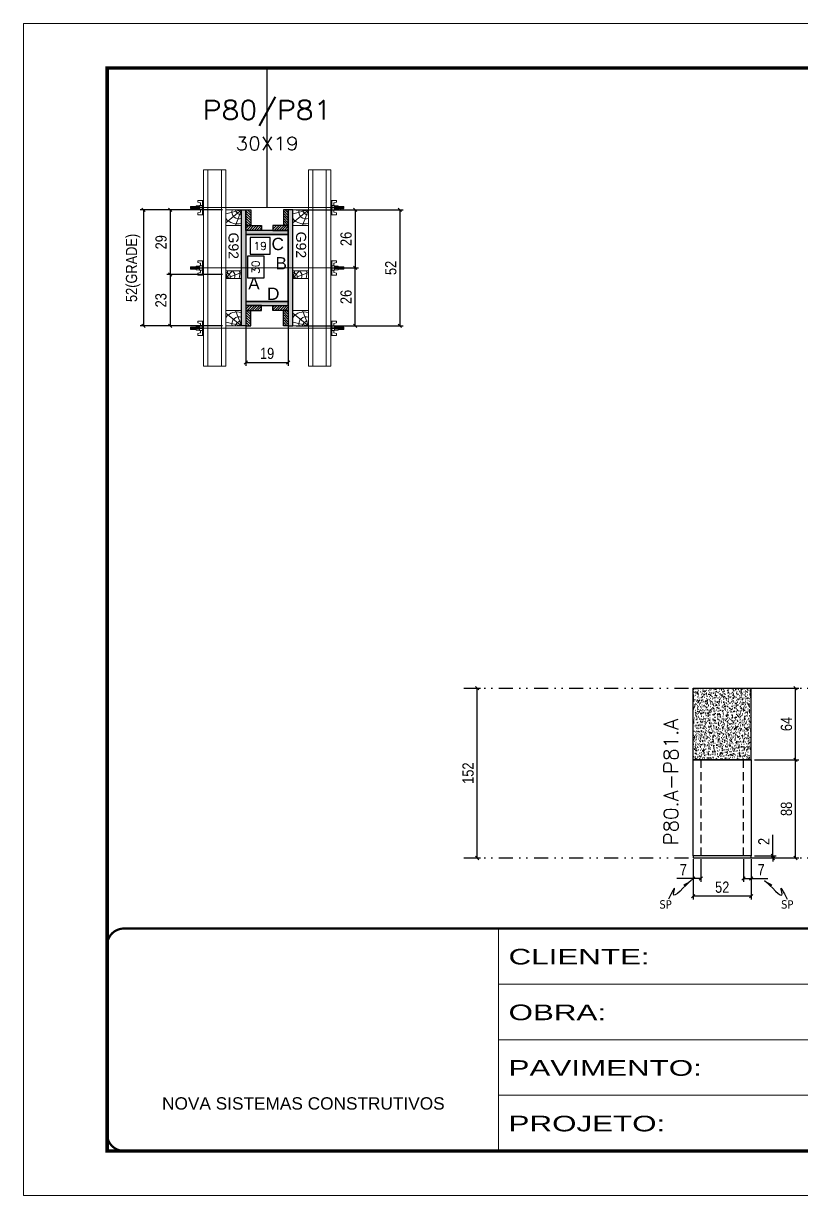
# Model space of a CAD drawing. Extents: x 808 to 7089, y -98 to 17032.
# Drawn here: x 5563 to 6260, y 1051 to 2101 of the extents above; entities that cross this region are included whole.
import ezdxf
from ezdxf.enums import TextEntityAlignment as Align

# ---------------------------------------------------------------- set-up
doc = ezdxf.new("R2010")
doc.units = 0
for name, pattern in [('CONTINUO', [0]), ('DASHED', [0.75, 0.5, -0.25]), ('DIVIDE2', [0.625, 0.25, -0.125, 0, -0.125, 0, -0.125]), ('HIDDEN', [0.375, 0.25, -0.125])]:
    doc.linetypes.add(name, pattern=pattern)
for name, color, linetype in [('CHAPA', 1, 'Continuous'), ('COTA', 241, 'Continuous'), ('Cota Seção (2x)', 241, 'Continuous'), ('MEIO_PONT', 93, 'Continuous'), ('Nível', 160, 'Continuous'), ('Painéis', 200, 'Continuous'), ('SARRAFO', 251, 'Continuous'), ('Sarrafo de Pressão', 42, 'HIDDEN'), ('texto', 7, 'Continuous'), ('Texto de Titulo', 7, 'Continuous'), ('Texto Qtd Sarr', 242, 'Continuous'), ('TEXTO_GERAL', 7, 'Continuous')]:
    doc.layers.add(name, color=color, linetype=linetype)
for name, color, linetype, lineweight in [('Folhas', 255, 'Continuous', 9), ('Hachura', 251, 'Continuous', 9), ('Madeira', 126, 'Continuous', 18), ('Perfil Metálico', 224, 'Continuous', 18), ('SARRAFO DE PRESSAO', 251, 'DASHED', 9), ('Texto Seção', 7, 'Continuous', 15)]:
    doc.layers.add(name, color=color, linetype=linetype, lineweight=lineweight)
doc.styles.add('ARIAL', font='arial.ttf')
doc.styles.add('COTA TECNICA', font='techl___.ttf', dxfattribs={"height": 10})
doc.styles.add('COTA TECNICA 2X', font='techl___.ttf', dxfattribs={"height": 10})
doc.styles.add('COTA TECNICA-50', font='techl___.ttf', dxfattribs={"height": 10})
doc.styles.add('REGUA-120', font='ROMANS.shx', dxfattribs={"height": 15})
doc.styles.add('ROMANS', font='romans.shx')
doc.styles.add('SANSSERIF', font='sas_____.pfb')
doc.styles.get("Standard").update_dxf_attribs({"font": 'arial.ttf'})
doc.styles.add('Tecnologia', font='')
doc.styles.get('Tecnologia').set_extended_font_data('Forgotten Futurist')
doc.dimstyles.new('COTA PAINEL-50', dxfattribs={"dimtxt": 10, "dimasz": 3, "dimexe": 3, "dimexo": 3, "dimgap": 3, "dimtad": 1, "dimdec": 1, "dimzin": 12, "dimdsep": 46, "dimtxsty": 'COTA TECNICA-50', "dimblk1": 'OBLIQUE', "dimblk2": 'OBLIQUE', "dimsah": 1, "dimcen": 0.9, "dimclrd": 4, "dimclre": 4, "dimclrt": 240, "dimadec": 1, "dimazin": 3, "dimtfac": 1, "dimtdec": 1, "dimtmove": 0, "dimatfit": 3, "dimfxl": 1, "dimtolj": 1, "dimtzin": 12, "dimarcsym": 0})
doc.dimstyles.new('PAINEL', dxfattribs={"dimtxt": 10, "dimasz": 3, "dimexe": 3, "dimexo": 3, "dimgap": 3, "dimtad": 1, "dimdec": 1, "dimzin": 12, "dimdsep": 46, "dimtxsty": 'COTA TECNICA', "dimblk1": 'OBLIQUE', "dimblk2": 'OBLIQUE', "dimsah": 1, "dimcen": 0.9, "dimclrd": 4, "dimclre": 4, "dimclrt": 240, "dimadec": 1, "dimazin": 3, "dimtfac": 1, "dimtdec": 1, "dimtmove": 0, "dimatfit": 3, "dimfxl": 1, "dimtolj": 1, "dimtzin": 12, "dimarcsym": 0})
doc.dimstyles.new('SECAO PILAR', dxfattribs={"dimtxt": 10, "dimasz": 3, "dimexe": 3, "dimexo": 3, "dimgap": 3, "dimtad": 1, "dimdec": 1, "dimlfac": 0.5, "dimzin": 12, "dimdsep": 46, "dimtxsty": 'COTA TECNICA 2X', "dimblk1": 'OBLIQUE', "dimblk2": 'OBLIQUE', "dimsah": 1, "dimcen": 0.9, "dimclrd": 256, "dimclre": 256, "dimclrt": 256, "dimadec": 1, "dimazin": 3, "dimtfac": 1, "dimtdec": 1, "dimtmove": 0, "dimatfit": 3, "dimfxl": 1, "dimtolj": 1, "dimtzin": 12, "dimarcsym": 0})
doc.dimstyles.new('SECÇÃO 2', dxfattribs={"dimtxt": 7, "dimasz": 6, "dimexe": 0.18, "dimexo": 2, "dimgap": -4, "dimtad": 3, "dimdec": 1, "dimlfac": 0.5, "dimzin": 12, "dimdsep": 46, "dimtxsty": 'ROMANS', "dimblk": 'ARCHTICK', "dimcen": 0.09, "dimse1": 1, "dimse2": 1, "dimsd1": 1, "dimsd2": 1, "dimclrd": 180, "dimclre": 5, "dimclrt": 1, "dimadec": 0, "dimazin": 3, "dimtfac": 1, "dimtdec": 1, "dimtofl": 0, "dimtmove": 0, "dimatfit": 3, "dimldrblk": 'ARCHTICK', "dimfxl": 1, "dimtolj": 1, "dimtzin": 0, "dimarcsym": 0})
doc.dimstyles.get("Standard").update_dxf_attribs({"dimtxt": 0.18, "dimasz": 0.18, "dimexe": 0.18, "dimexo": 0.0625, "dimgap": 0.09, "dimtad": 0, "dimtih": 1, "dimtoh": 1, "dimdec": 4, "dimzin": 0, "dimdsep": 46, "dimtxsty": 'Standard', "dimcen": 0.09, "dimadec": 0, "dimazin": 0, "dimtfac": 1, "dimtdec": 4, "dimtofl": 0, "dimtmove": 0, "dimatfit": 3, "dimfxl": 1, "dimtolj": 1, "dimtzin": 0, "dimarcsym": 0})
pattern_1 = [(135, (-17128.8774, 11332.9507), (-1.12253202, -1.12253202), [])]
pattern_2 = [(135, (-17128.8774, 11057.9507), (-1.12253202, -1.12253202), [])]
pattern_3 = [(45, (15265.4826, 24739.807), (-1.12253202, 1.12253202), [])]
pattern_4 = [(45, (15265.4826, 24699.807), (-1.12253202, 1.12253202), [])]

# ---------------------------------------------------------------- blocks, each defined once
blk = doc.blocks.new('9999999999')
at = {"color": 30, "linetype": 'CONTINUO'}
for p, q in [((98564.6, 34230.2), (98564.6, 34429.4)), ((98564.6, 34379.6), (99584, 34379.6)), ((98564.6, 34329.8), (99488, 34329.8)), ((98564.6, 34280), (99488, 34280))]:
    blk.add_line(p, q, dxfattribs=at)
at = {"color": 30, "linetype": 'CONTINUO', "const_width": 2}
blk.add_lwpolyline([(99584, 34230.2), (99584, 34414.4, 0.414214), (99569, 34429.4), (98229, 34429.4, 0.414214), (98214, 34414.4), (98214, 34245.2, 0.414214), (98229, 34230.2), (99584, 34230.2)], format="xyb", dxfattribs=at)
at = {"layer": 'Folhas'}
blk.add_lwpolyline([(98139, 34190.2), (99624, 34190.2), (99624, 35240.2), (98139, 35240.2)], close=True, dxfattribs=at)
at = {"layer": 'Folhas', "color": 30, "const_width": 3}
blk.add_lwpolyline([(98214, 34230.2), (99584, 34230.2), (99584, 35200.2), (98214, 35200.2)], close=True, dxfattribs=at)
at = {"color": 7, "linetype": 'Continuous', "ltscale": 5, "style": 'ARIAL'}
blk.add_text('NOVA SISTEMAS CONSTRUTIVOS', height=11.059, dxfattribs=at).set_placement((98263.2, 34267.2))
at = {"layer": 'Folhas', "color": 7, "style": 'Tecnologia', "width": 1.5}
for s, p in [('CLIENTE:', (98573.7, 34397.2)), ('OBRA:', (98573.7, 34347.3)), ('PAVIMENTO:', (98573.7, 34297.5)), ('PROJETO:', (98573.7, 34247.7))]:
    blk.add_text(s, height=14, dxfattribs=at).set_placement(p)
blk = doc.blocks.new('_Oblique')
at = {"color": 0, "linetype": 'ByBlock', "lineweight": -2}
blk.add_line((-0.5, -0.5), (0.5, 0.5), dxfattribs=at)
blk = doc.blocks.new('*D1608')
at = {"layer": 'COTA', "color": 4, "lineweight": -2, "transparency": 16777216}
for p, q in [((5960.8, 1505.4), (5972.7, 1505.4)), ((5969.7, 1353.4), (5969.7, 1505.4)), ((5960.8, 1353.4), (5972.7, 1353.4))]:
    blk.add_line(p, q, dxfattribs=at)
at = {"layer": 'Defpoints', "color": 0, "transparency": 16777216}
for p in [(5957.8, 1505.4), (5969.7, 1505.4), (5957.8, 1353.4)]:
    blk.add_point(p, dxfattribs=at)
at = {"layer": 'COTA', "color": 4, "lineweight": -2, "transparency": 16777216, "xscale": 3, "yscale": 3, "zscale": 3}
for p, rotation in [((5969.7, 1505.4), 90), ((5969.7, 1353.4), 270)]:
    blk.add_blockref('_Oblique', p, dxfattribs=dict(at, rotation=rotation))
at = {"layer": 'COTA', "color": 240, "transparency": 16777216, "insert": (5961.6, 1429.4), "char_height": 10, "attachment_point": 5, "rotation": 90, "style": 'COTA TECNICA-50'}
blk.add_mtext('\\A1;152', dxfattribs=at)
blk = doc.blocks.new('*D203')
at = {"layer": 'COTA', "color": 4, "lineweight": -2, "transparency": 16777216}
for p, q in [((6163.3, 1352.4), (6163.3, 1316.1)), ((6215.3, 1352.4), (6215.3, 1316.1)), ((6215.3, 1319.1), (6163.3, 1319.1))]:
    blk.add_line(p, q, dxfattribs=at)
at = {"layer": 'Defpoints', "color": 0, "transparency": 16777216}
for p in [(6163.3, 1355.4), (6215.3, 1355.4), (6163.3, 1319.1)]:
    blk.add_point(p, dxfattribs=at)
at = {"layer": 'COTA', "color": 4, "lineweight": -2, "transparency": 16777216, "xscale": 3, "yscale": 3, "zscale": 3, "rotation": 180}
blk.add_blockref('_Oblique', (6163.3, 1319.1), dxfattribs=at)
at = {"layer": 'COTA', "color": 4, "lineweight": -2, "transparency": 16777216, "xscale": 3, "yscale": 3, "zscale": 3}
blk.add_blockref('_Oblique', (6215.3, 1319.1), dxfattribs=at)
at = {"layer": 'COTA', "color": 240, "transparency": 16777216, "insert": (6189.3, 1327.2), "char_height": 10, "attachment_point": 5, "style": 'COTA TECNICA'}
blk.add_mtext('\\A1;52', dxfattribs=at)
blk = doc.blocks.new('*D204')
at = {"layer": 'COTA', "color": 4, "lineweight": -2, "transparency": 16777216}
for p, q in [((6208.3, 1352.4), (6208.3, 1331.9)), ((6215.3, 1350.4), (6215.3, 1331.9)), ((6208.3, 1334.9), (6215.3, 1334.9)), ((6215.3, 1334.9), (6230.1, 1334.9))]:
    blk.add_line(p, q, dxfattribs=at)
at = {"layer": 'Defpoints', "color": 0, "transparency": 16777216}
for p in [(6208.3, 1355.4), (6215.3, 1353.4), (6215.3, 1334.9)]:
    blk.add_point(p, dxfattribs=at)
at = {"layer": 'COTA', "color": 4, "lineweight": -2, "transparency": 16777216, "xscale": 3, "yscale": 3, "zscale": 3, "rotation": 180}
blk.add_blockref('_Oblique', (6208.3, 1334.9), dxfattribs=at)
at = {"layer": 'COTA', "color": 4, "lineweight": -2, "transparency": 16777216, "xscale": 3, "yscale": 3, "zscale": 3}
blk.add_blockref('_Oblique', (6215.3, 1334.9), dxfattribs=at)
at = {"layer": 'COTA', "color": 240, "transparency": 16777216, "insert": (6224.2, 1343), "char_height": 10, "attachment_point": 5, "style": 'COTA TECNICA-50'}
blk.add_mtext('\\A1;7', dxfattribs=at)
blk = doc.blocks.new('*D205')
at = {"layer": 'COTA', "color": 4, "lineweight": -2, "transparency": 16777216}
for p, q in [((6163.3, 1350.4), (6163.3, 1331.9)), ((6170.3, 1352.4), (6170.3, 1331.9)), ((6163.3, 1334.9), (6148.6, 1334.9)), ((6170.3, 1334.9), (6163.3, 1334.9))]:
    blk.add_line(p, q, dxfattribs=at)
at = {"layer": 'Defpoints', "color": 0, "transparency": 16777216}
for p in [(6170.3, 1355.4), (6163.3, 1353.4), (6163.3, 1334.9)]:
    blk.add_point(p, dxfattribs=at)
at = {"layer": 'COTA', "color": 4, "lineweight": -2, "transparency": 16777216, "xscale": 3, "yscale": 3, "zscale": 3, "rotation": 180}
blk.add_blockref('_Oblique', (6163.3, 1334.9), dxfattribs=at)
at = {"layer": 'COTA', "color": 4, "lineweight": -2, "transparency": 16777216, "xscale": 3, "yscale": 3, "zscale": 3}
blk.add_blockref('_Oblique', (6170.3, 1334.9), dxfattribs=at)
at = {"layer": 'COTA', "color": 240, "transparency": 16777216, "insert": (6154.5, 1343), "char_height": 10, "attachment_point": 5, "style": 'COTA TECNICA-50'}
blk.add_mtext('\\A1;7', dxfattribs=at)
blk = doc.blocks.new('*D206')
at = {"layer": 'COTA', "color": 4, "linetype": 'ByBlock', "lineweight": -2, "transparency": 16777216}
for p, q in [((6218.3, 1441.4), (6258, 1441.4)), ((6255, 1353.4), (6255, 1441.4)), ((6218.3, 1353.4), (6258, 1353.4))]:
    blk.add_line(p, q, dxfattribs=at)
at = {"layer": 'Defpoints', "color": 0, "linetype": 'ByBlock', "transparency": 16777216}
for p in [(6215.3, 1441.4), (6255, 1441.4), (6215.3, 1353.4)]:
    blk.add_point(p, dxfattribs=at)
at = {"layer": 'COTA', "color": 4, "linetype": 'ByBlock', "lineweight": -2, "transparency": 16777216, "xscale": 3, "yscale": 3, "zscale": 3}
for p, rotation in [((6255, 1441.4), 90), ((6255, 1353.4), 270)]:
    blk.add_blockref('_Oblique', p, dxfattribs=dict(at, rotation=rotation))
at = {"layer": 'COTA', "color": 240, "linetype": 'ByBlock', "transparency": 16777216, "insert": (6246.9, 1397.4), "char_height": 10, "attachment_point": 5, "rotation": 90, "style": 'COTA TECNICA'}
blk.add_mtext('\\A1;88', dxfattribs=at)
blk = doc.blocks.new('*D207')
at = {"layer": 'COTA', "color": 4, "lineweight": -2, "transparency": 16777216}
for p, q in [((6234.6, 1355.4), (6234.6, 1374.2)), ((6218.3, 1355.4), (6237.6, 1355.4)), ((6234.6, 1353.4), (6234.6, 1355.4)), ((6218.3, 1353.4), (6237.6, 1353.4)), ((6234.6, 1353.4), (6234.6, 1350.4))]:
    blk.add_line(p, q, dxfattribs=at)
at = {"layer": 'Defpoints', "color": 0, "transparency": 16777216}
for p in [(6215.3, 1355.4), (6215.3, 1353.4), (6234.6, 1353.4)]:
    blk.add_point(p, dxfattribs=at)
at = {"layer": 'COTA', "color": 4, "lineweight": -2, "transparency": 16777216, "xscale": 3, "yscale": 3, "zscale": 3}
for p, rotation in [((6234.6, 1355.4), 270), ((6234.6, 1353.4), 90)]:
    blk.add_blockref('_Oblique', p, dxfattribs=dict(at, rotation=rotation))
at = {"layer": 'COTA', "color": 240, "transparency": 16777216, "insert": (6226.6, 1368.2), "char_height": 10, "attachment_point": 5, "rotation": 90, "style": 'COTA TECNICA-50'}
blk.add_mtext('\\A1;2', dxfattribs=at)
blk = doc.blocks.new('*D208')
at = {"layer": 'COTA', "color": 4, "linetype": 'ByBlock', "lineweight": -2, "transparency": 16777216}
for p, q in [((6218.3, 1441.4), (6258, 1441.4)), ((6255, 1353.4), (6255, 1441.4)), ((6218.3, 1353.4), (6258, 1353.4))]:
    blk.add_line(p, q, dxfattribs=at)
at = {"layer": 'Defpoints', "color": 0, "linetype": 'ByBlock', "transparency": 16777216}
for p in [(6215.3, 1441.4), (6255, 1441.4), (6215.3, 1353.4)]:
    blk.add_point(p, dxfattribs=at)
at = {"layer": 'COTA', "color": 4, "linetype": 'ByBlock', "lineweight": -2, "transparency": 16777216, "xscale": 3, "yscale": 3, "zscale": 3}
for p, rotation in [((6255, 1441.4), 90), ((6255, 1353.4), 270)]:
    blk.add_blockref('_Oblique', p, dxfattribs=dict(at, rotation=rotation))
at = {"layer": 'COTA', "color": 240, "linetype": 'ByBlock', "transparency": 16777216, "insert": (6246.9, 1397.4), "char_height": 10, "attachment_point": 5, "rotation": 90, "style": 'COTA TECNICA'}
blk.add_mtext('\\A1;88', dxfattribs=at)
blk = doc.blocks.new('*D209')
at = {"layer": 'COTA', "color": 4, "lineweight": -2, "transparency": 16777216}
for p, q in [((6184.3, 1505.4), (6258, 1505.4)), ((6255, 1441.4), (6255, 1505.4)), ((6218.3, 1441.4), (6258, 1441.4))]:
    blk.add_line(p, q, dxfattribs=at)
at = {"layer": 'Defpoints', "color": 0, "transparency": 16777216}
for p in [(6181.3, 1505.4), (6255, 1505.4), (6215.3, 1441.4)]:
    blk.add_point(p, dxfattribs=at)
at = {"layer": 'COTA', "color": 4, "lineweight": -2, "transparency": 16777216, "xscale": 3, "yscale": 3, "zscale": 3}
for p, rotation in [((6255, 1505.4), 90), ((6255, 1441.4), 270)]:
    blk.add_blockref('_Oblique', p, dxfattribs=dict(at, rotation=rotation))
at = {"layer": 'COTA', "color": 240, "transparency": 16777216, "insert": (6246.9, 1473.4), "char_height": 10, "attachment_point": 5, "rotation": 90, "style": 'COTA TECNICA-50'}
blk.add_mtext('\\A1;64', dxfattribs=at)
blk = doc.blocks.new('titulo1')
at = {"layer": 'Defpoints', "color": 252, "linetype": 'HIDDEN', "ltscale": 2}
blk.add_line((0, 0), (0, 125), dxfattribs=at)
at = {"layer": 'Defpoints', "style": 'ROMANS', "oblique": 15}
blk.add_attdef('FOLHA', text='', height=10, dxfattribs=at).set_placement((0, 15.6), align=Align.MIDDLE_CENTER)
at = {"layer": 'Texto Qtd Sarr', "color": 3, "style": 'ROMANS', "oblique": 15}
for tag, height, p in [('TITULO', 17, (0, 71.4)), ('SEÇÃO', 12, (0, 41.5))]:
    blk.add_attdef(tag, text='', height=height, dxfattribs=at).set_placement(p, align=Align.MIDDLE_CENTER)
blk = doc.blocks.new('*D61')
at = {"layer": 'Cota Seção (2x)', "color": 180, "lineweight": -2, "transparency": 16777216}
for p, q in [((5778.8, 1892.4), (5763.8, 1892.4)), ((5763.8, 1892.4), (5763.8, 1873.1)), ((5778.8, 1873.1), (5778.8, 1892.4)), ((5763.8, 1873.1), (5778.8, 1873.1))]:
    blk.add_line(p, q, dxfattribs=at)
at = {"layer": 'Defpoints', "color": 0, "transparency": 16777216}
for p in [(5760.3, 1931.5), (5760.3, 1871.5), (5782.8, 1871.5)]:
    blk.add_point(p, dxfattribs=at)
at = {"layer": 'Cota Seção (2x)', "color": 1, "transparency": 16777216, "insert": (5771.3, 1882.7), "char_height": 7, "attachment_point": 5, "rotation": 90, "style": 'ROMANS'}
blk.add_mtext('\\A1;30', dxfattribs=at)
blk = doc.blocks.new('_ArchTick')
at = {"color": 0, "linetype": 'ByBlock', "const_width": 0.15}
blk.add_lwpolyline([(-0.5, -0.5), (0.5, 0.5)], dxfattribs=at)
blk = doc.blocks.new('*D62')
at = {"layer": 'Cota Seção (2x)', "color": 180, "lineweight": -2, "transparency": 16777216}
for p, q in [((5784.4, 1909.2), (5766.4, 1909.2)), ((5766.4, 1909.2), (5766.4, 1894.2)), ((5784.4, 1894.2), (5784.4, 1909.2)), ((5766.4, 1894.2), (5784.4, 1894.2))]:
    blk.add_line(p, q, dxfattribs=at)
at = {"layer": 'Defpoints', "color": 0, "transparency": 16777216}
for p in [(5762.5, 1927), (5800.5, 1927), (5800.5, 1890.2)]:
    blk.add_point(p, dxfattribs=at)
at = {"layer": 'Cota Seção (2x)', "color": 1, "transparency": 16777216, "insert": (5775.4, 1901.7), "char_height": 7, "attachment_point": 5, "style": 'ROMANS'}
blk.add_mtext('\\A1;19', dxfattribs=at)
blk = doc.blocks.new('*D1565')
at = {"layer": 'Cota Seção (2x)', "lineweight": -2, "transparency": 16777216}
for p, q in [((5762.5, 1845.4), (5762.5, 1794.4)), ((5800.5, 1845.4), (5800.5, 1794.4)), ((5762.5, 1797.4), (5800.5, 1797.4))]:
    blk.add_line(p, q, dxfattribs=at)
at = {"layer": 'Defpoints', "color": 0, "transparency": 16777216}
for p in [(5762.5, 1848.4), (5800.5, 1848.4), (5800.5, 1797.4)]:
    blk.add_point(p, dxfattribs=at)
at = {"layer": 'Cota Seção (2x)', "lineweight": -2, "transparency": 16777216, "xscale": 3, "yscale": 3, "zscale": 3, "rotation": 180}
blk.add_blockref('_Oblique', (5762.5, 1797.4), dxfattribs=at)
at = {"layer": 'Cota Seção (2x)', "lineweight": -2, "transparency": 16777216, "xscale": 3, "yscale": 3, "zscale": 3}
blk.add_blockref('_Oblique', (5800.5, 1797.4), dxfattribs=at)
at = {"layer": 'Cota Seção (2x)', "transparency": 16777216, "insert": (5781.5, 1805.4), "char_height": 10, "attachment_point": 5, "style": 'COTA TECNICA 2X'}
blk.add_mtext('\\A1;19', dxfattribs=at)
blk = doc.blocks.new('*D63')
at = {"layer": 'Cota Seção (2x)', "lineweight": -2, "transparency": 16777216}
for p, q in [((5741.5, 1934), (5667.8, 1934)), ((5670.8, 1934), (5670.8, 1830)), ((5741.5, 1830), (5667.8, 1830))]:
    blk.add_line(p, q, dxfattribs=at)
at = {"layer": 'Defpoints', "color": 0, "transparency": 16777216}
for p in [(5744.5, 1934), (5670.8, 1830), (5744.5, 1830)]:
    blk.add_point(p, dxfattribs=at)
at = {"layer": 'Cota Seção (2x)', "lineweight": -2, "transparency": 16777216, "xscale": 3, "yscale": 3, "zscale": 3}
for p, rotation in [((5670.8, 1934), 90), ((5670.8, 1830), 270)]:
    blk.add_blockref('_Oblique', p, dxfattribs=dict(at, rotation=rotation))
at = {"layer": 'Cota Seção (2x)', "transparency": 16777216, "insert": (5661.5, 1882), "char_height": 10, "attachment_point": 5, "rotation": 90, "style": 'COTA TECNICA 2X'}
blk.add_mtext('\\A1;52(GRADE)', dxfattribs=at)
blk = doc.blocks.new('*D64')
at = {"layer": 'Cota Seção (2x)', "lineweight": -2, "transparency": 16777216}
for p, q in [((5741.5, 1934), (5691.6, 1934)), ((5694.6, 1934), (5694.6, 1876)), ((5741.5, 1876), (5691.6, 1876))]:
    blk.add_line(p, q, dxfattribs=at)
at = {"layer": 'Defpoints', "color": 0, "transparency": 16777216}
for p in [(5744.5, 1934), (5694.6, 1876), (5744.5, 1876)]:
    blk.add_point(p, dxfattribs=at)
at = {"layer": 'Cota Seção (2x)', "lineweight": -2, "transparency": 16777216, "xscale": 3, "yscale": 3, "zscale": 3}
for p, rotation in [((5694.6, 1934), 90), ((5694.6, 1876), 270)]:
    blk.add_blockref('_Oblique', p, dxfattribs=dict(at, rotation=rotation))
at = {"layer": 'Cota Seção (2x)', "transparency": 16777216, "insert": (5686.5, 1905), "char_height": 10, "attachment_point": 5, "rotation": 90, "style": 'COTA TECNICA 2X'}
blk.add_mtext('\\A1;29', dxfattribs=at)
blk = doc.blocks.new('*D65')
at = {"layer": 'Cota Seção (2x)', "lineweight": -2, "transparency": 16777216}
for p, q in [((5741.5, 1876), (5691.6, 1876)), ((5694.6, 1876), (5694.6, 1830)), ((5741.5, 1830), (5691.6, 1830))]:
    blk.add_line(p, q, dxfattribs=at)
at = {"layer": 'Defpoints', "color": 0, "transparency": 16777216}
for p in [(5744.5, 1876), (5694.6, 1830), (5744.5, 1830)]:
    blk.add_point(p, dxfattribs=at)
at = {"layer": 'Cota Seção (2x)', "lineweight": -2, "transparency": 16777216, "xscale": 3, "yscale": 3, "zscale": 3}
for p, rotation in [((5694.6, 1876), 90), ((5694.6, 1830), 270)]:
    blk.add_blockref('_Oblique', p, dxfattribs=dict(at, rotation=rotation))
at = {"layer": 'Cota Seção (2x)', "transparency": 16777216, "insert": (5686.4, 1853), "char_height": 10, "attachment_point": 5, "rotation": 90, "style": 'COTA TECNICA 2X'}
blk.add_mtext('\\A1;23', dxfattribs=at)
blk = doc.blocks.new('*D66')
at = {"layer": 'Cota Seção (2x)', "lineweight": -2, "transparency": 16777216}
for p, q in [((5807.5, 1934), (5903.5, 1934)), ((5900.5, 1934), (5900.5, 1830)), ((5807.5, 1830), (5903.5, 1830))]:
    blk.add_line(p, q, dxfattribs=at)
at = {"layer": 'Defpoints', "color": 0, "transparency": 16777216}
for p in [(5804.5, 1934), (5804.5, 1830), (5900.5, 1830)]:
    blk.add_point(p, dxfattribs=at)
at = {"layer": 'Cota Seção (2x)', "lineweight": -2, "transparency": 16777216, "xscale": 3, "yscale": 3, "zscale": 3}
for p, rotation in [((5900.5, 1934), 90), ((5900.5, 1830), 270)]:
    blk.add_blockref('_Oblique', p, dxfattribs=dict(at, rotation=rotation))
at = {"layer": 'Cota Seção (2x)', "transparency": 16777216, "insert": (5892.4, 1882), "char_height": 10, "attachment_point": 5, "rotation": 90, "style": 'COTA TECNICA 2X'}
blk.add_mtext('\\A1;52', dxfattribs=at)
blk = doc.blocks.new('*D67')
at = {"layer": 'Cota Seção (2x)', "lineweight": -2, "transparency": 16777216}
for p, q in [((5841.5, 1934), (5863.4, 1934)), ((5860.4, 1934), (5860.4, 1882)), ((5841.5, 1882), (5863.4, 1882))]:
    blk.add_line(p, q, dxfattribs=at)
at = {"layer": 'Defpoints', "color": 0, "transparency": 16777216}
for p in [(5838.5, 1934), (5838.5, 1882), (5860.4, 1882)]:
    blk.add_point(p, dxfattribs=at)
at = {"layer": 'Cota Seção (2x)', "lineweight": -2, "transparency": 16777216, "xscale": 3, "yscale": 3, "zscale": 3}
for p, rotation in [((5860.4, 1934), 90), ((5860.4, 1882), 270)]:
    blk.add_blockref('_Oblique', p, dxfattribs=dict(at, rotation=rotation))
at = {"layer": 'Cota Seção (2x)', "transparency": 16777216, "insert": (5852.3, 1908), "char_height": 10, "attachment_point": 5, "rotation": 90, "style": 'COTA TECNICA 2X'}
blk.add_mtext('\\A1;26', dxfattribs=at)
blk = doc.blocks.new('*D68')
at = {"layer": 'Cota Seção (2x)', "lineweight": -2, "transparency": 16777216}
for p, q in [((5841.5, 1882), (5863.4, 1882)), ((5860.4, 1830), (5860.4, 1882)), ((5841.5, 1830), (5863.4, 1830))]:
    blk.add_line(p, q, dxfattribs=at)
at = {"layer": 'Defpoints', "color": 0, "transparency": 16777216}
for p in [(5838.5, 1882), (5860.4, 1882), (5838.5, 1830)]:
    blk.add_point(p, dxfattribs=at)
at = {"layer": 'Cota Seção (2x)', "lineweight": -2, "transparency": 16777216, "xscale": 3, "yscale": 3, "zscale": 3}
for p, rotation in [((5860.4, 1882), 90), ((5860.4, 1830), 270)]:
    blk.add_blockref('_Oblique', p, dxfattribs=dict(at, rotation=rotation))
at = {"layer": 'Cota Seção (2x)', "transparency": 16777216, "insert": (5852.3, 1856), "char_height": 10, "attachment_point": 5, "rotation": 90, "style": 'COTA TECNICA 2X'}
blk.add_mtext('\\A1;26', dxfattribs=at)
blk = doc.blocks.new('C')
at = {"layer": 'Hachura', "color": 0}
for p, q in [((0, 3.22), (0, -3.22)), ((0.45, 3.22), (0, 3.22)), ((0.46, 3.16), (0, 3.16)), ((0.46, 3.05), (0, 3.05)), ((0.46, 2.88), (0, 2.88)), ((0, 2.75), (0, -1.16)), ((0.46, 2.65), (0, 2.65)), ((0.46, 2.23), (0, 2.23)), ((0.46, 1.51), (0, 1.51)), ((0.39, 0.49), (0.17, 0.49)), ((0.45, -3.23), (0.45, 3.22)), ((0.45, 3.22), (2.58, 3.22)), ((1.74, 0.97), (0.45, 0.97)), ((1.45, 0.1), (0.45, 0.1)), ((1.35, 1.94), (1.35, 0.96)), ((2.58, 2.39), (1.47, 2.09)), ((1.74, -0.97), (1.74, 0.97)), ((1.74, 0.97), (1.74, 0.84)), ((1.74, 0.97), (1.74, 0.84)), ((1.74, 0.84), (3.35, 0.84)), ((3.35, 0.45), (1.74, 0.45)), ((2.58, 3.22), (2.58, 2.39)), ((3.32, 0.84), (3.32, -0.84)), ((3.35, 0.84), (3.35, -0.84)), ((3.68, 0.45), (3.35, 0.45)), ((3.84, -0.52), (3.35, 0.45)), ((3.35, 0.06), (3.67, -0.57)), ((3.68, 0.45), (4.16, -0.52)), ((3.72, 0.5), (4.25, -0.57)), ((4.37, -0.55), (3.83, 0.53)), ((4.15, 0.45), (3.93, 0.45)), ((4.42, -0.52), (3.93, 0.45)), ((4.15, 0.45), (4.26, 0.45)), ((4.26, 0.45), (4.74, -0.52)), ((4.3, 0.5), (4.83, -0.57)), ((4.95, -0.55), (4.41, 0.53)), ((4.51, 0.45), (4.84, 0.45)), ((5, -0.52), (4.51, 0.45)), ((4.84, 0.45), (5.32, -0.52)), ((4.88, 0.5), (5.41, -0.57)), ((5.53, -0.55), (4.99, 0.53)), ((5.58, -0.52), (5.09, 0.45)), ((5.42, 0.45), (5.09, 0.45)), ((5.58, -0.52), (5.09, 0.45)), ((5.42, 0.45), (5.74, -0.19)), ((5.46, 0.5), (5.74, -0.07)), ((5.74, 0.19), (5.57, 0.53)), ((5.74, 0.32), (5.68, 0.45)), ((5.68, 0.45), (5.74, 0.45)), ((5.74, 0.45), (5.9, 0.29)), ((5.74, 0.45), (5.74, -0.52)), ((5.9, -0.36), (5.9, 0.29)), ((0.45, 0), (0, 0)), ((0.46, -1.52), (0, -1.52)), ((0.46, -2.23), (0, -2.23)), ((0.46, -2.65), (0, -2.65)), ((0.46, -2.88), (0, -2.88)), ((0.46, -3.05), (0, -3.05)), ((0.46, -3.16), (0, -3.16)), ((0, -3.22), (2.57, -3.22)), ((0.08, -0.48), (0.29, -0.48)), ((0.29, -0.48), (0.4, -0.48)), ((0.45, 0), (0.45, -0.97)), ((0.45, -0.16), (1.45, -0.16)), ((0.45, -0.65), (0.45, -0.32)), ((0.45, -3.23), (0.45, -0.65)), ((0.45, -0.97), (1.74, -0.97)), ((1.35, -1.94), (1.35, -0.97)), ((2.58, -2.39), (1.47, -2.1)), ((3.35, -0.32), (1.74, -0.32)), ((3.35, -0.84), (1.74, -0.84)), ((2.58, -3.23), (2.58, -2.39)), ((3.35, -0.07), (3.58, -0.52)), ((3.35, -0.52), (3.58, -0.52)), ((3.84, -0.52), (4.16, -0.52)), ((4.42, -0.52), (4.74, -0.52)), ((4.63, -0.52), (4.74, -0.52)), ((5, -0.52), (5.32, -0.52)), ((5.58, -0.52), (5.74, -0.52)), ((5.74, -0.52), (5.9, -0.36)), ((5.74, -0.52), (5.74, -0.52))]:
    blk.add_line(p, q, dxfattribs=at)
for centre, radius, start, end in [((1.52, 1.94), 0.161, 104.7436, 180), ((1.44, -0.03), 0.129, 272.695, 87.305), ((3.81, 0.39), 0.143, 25.5688, 154.4312), ((4.39, 0.39), 0.143, 25.5688, 154.4312), ((4.97, 0.39), 0.143, 25.5688, 154.4312), ((5.55, 0.39), 0.143, 25.5688, 154.4312), ((0.17, -0.37), 0.174, 221.744, 317.8592), ((1.52, -1.94), 0.161, 180, 255.2564), ((3.71, -0.4), 0.174, 222.1408, 318.256), ((4.29, -0.4), 0.174, 222.1408, 318.256), ((4.87, -0.4), 0.174, 222.1408, 318.256), ((5.45, -0.4), 0.174, 222.1408, 318.256), ((5.61, -0.4), 0.174, 317.8592, 318.256)]:
    blk.add_arc(centre, radius, start, end, dxfattribs=at)
blk = doc.blocks.new('PONTALETE')
at = {"layer": 'Madeira'}
for q in [(2.71, 7), (7, 5.76), (7, 1.74)]:
    blk.add_line((0, 0), q, dxfattribs=at)
blk.add_lwpolyline([(0, 0), (7, 0), (7, 7), (0, 7)], close=True, dxfattribs=at)
for centre, radius, start, end in [((2.04, 0.06), 6.23, 37.2818, 109.0913), ((1.09, 0.9), 3.19, 343.603, 109.9847), ((-0.21, -0.78), 3.09, 14.6322, 86.0383)]:
    blk.add_arc(centre, radius, start, end, dxfattribs=at)
blk = doc.blocks.new('MEIO PONTALETE')
at = {"layer": 'Madeira'}
for q in [(2.71, 7), (3.5, 2.88), (3.5, 0.87)]:
    blk.add_line((0, 0), q, dxfattribs=at)
blk.add_lwpolyline([(0, 0), (3.5, 0), (3.5, 7), (0, 7)], close=True, dxfattribs=at)
for centre, radius, start, end in [((2.04, 0.06), 6.23, 76.4499, 109.0913), ((1.09, 0.9), 3.19, 40.9063, 109.9847), ((-0.21, -0.78), 3.09, 14.6322, 86.0383)]:
    blk.add_arc(centre, radius, start, end, dxfattribs=at)

msp = doc.modelspace()

# ---------------------------------------------------------------- hatches: boundary and pattern name
at = {"layer": 'COTA', "linetype": 'ByBlock'}
h = msp.add_hatch(dxfattribs=at)
h.set_pattern_fill('AR-CONC', color=256, scale=0.03)
h.set_pattern_definition([(50, (-2323.7415, -2606.5778), (5.46554, -0.4781726), [0.5715, -6.2865]), (355, (-2323.7415, -2606.578), (-1.0573026, 5.7317054), [0.4572, -5.0292175]), (100.451445, (-2323.286, -2606.6176), (4.4082374, 5.2535326), [0.4857003, -5.3427073]), (46.1842, (-2323.7415, -2605.054), (8.132371, -1.26127), [0.85725, -9.42975]), (96.63556, (-2323.064, -2605.159), (7.122124, 7.422784), [0.728551, -8.014068]), (351.18415, (-2323.7415, -2605.054), (7.122124, 7.422784), [0.685799, -7.543792]), (21, (-2322.9795, -2605.4348), (4.5484317, -3.067956), [0.5715, -6.2865]), (326, (-2322.9795, -2605.435), (1.854061, 5.525639), [0.4572, -5.0292]), (71.451445, (-2322.6005, -2605.6904), (6.4024926, 2.457683), [0.4857003, -5.342698]), (37.5, (-2323.7415, -2606.5778), (0.0926581, 2.53665117), [0, -4.96824, 0, -5.1054, 0, -5.04825]), (7.5, (-2323.7415, -2606.5778), (2.0045899, 3.00541724), [0, -2.91084, 0, -4.85394, 0, -1.92405]), (327.5, (-2325.4408, -2606.5778), (4.06771786, -0.1718623), [0, -1.905, 0, -5.9436, 0, -7.8867]), (317.5, (-2326.2028, -2606.5778), (4.4438754, 0.7627947), [0, -2.4765, 0, -3.94716, 0, -5.6007])])
h.paths.add_polyline_path([(6163.35, 1505.41), (6163.35, 1441.41), (6215.35, 1441.41), (6215.35, 1505.41)])
at = {"layer": 'Hachura'}
h = msp.add_hatch(color=256, dxfattribs=at)
h.dxf.hatch_style = 1
h.paths.add_polyline_path([(5762.53, 1830), (5758.53, 1830), (5758.53, 1934), (5762.53, 1934)])
h = msp.add_hatch(dxfattribs=at)
h.set_pattern_fill('ANSI31', color=256, scale=0.5, angle=90, style=0)
h.set_pattern_definition(pattern_2)
h.paths.add_polyline_path([(5762.53, 1920), (5766.93, 1920), (5766.93, 1934), (5762.53, 1934)])
h = msp.add_hatch(dxfattribs=at)
h.set_pattern_fill('ANSI31', color=256, scale=0.5, angle=90, style=0)
h.set_pattern_definition(pattern_2)
h.paths.add_polyline_path([(5800.53, 1920), (5796.13, 1920), (5796.13, 1934), (5800.53, 1934)])
h = msp.add_hatch(color=256, dxfattribs=at)
h.dxf.hatch_style = 1
h.paths.add_polyline_path([(5800.53, 1830), (5804.53, 1830), (5804.53, 1934), (5800.53, 1934)])
h = msp.add_hatch(color=256, dxfattribs=at)
h.dxf.hatch_style = 1
h.paths.add_polyline_path([(5762.53, 1830), (5758.53, 1830), (5758.53, 1932), (5762.53, 1932)])
h = msp.add_hatch(color=256, dxfattribs=at)
h.dxf.hatch_style = 1
h.paths.add_polyline_path([(5800.53, 1830), (5804.53, 1830), (5804.53, 1932), (5800.53, 1932)])
h = msp.add_hatch(dxfattribs=at)
h.set_pattern_fill('ANSI31', color=256, scale=0.5, style=0)
h.set_pattern_definition(pattern_4)
h.paths.add_polyline_path([(5776.53, 1915.6), (5776.53, 1920), (5762.53, 1920), (5762.53, 1915.6)])
h = msp.add_hatch(color=256, dxfattribs=at)
h.dxf.hatch_style = 1
h.paths.add_polyline_path([(5762.53, 1915.6), (5762.53, 1912), (5800.53, 1912), (5800.53, 1915.6)])
h = msp.add_hatch(color=256, dxfattribs=at)
h.dxf.hatch_style = 1
h.paths.add_polyline_path([(5762.53, 1915.6), (5762.53, 1912), (5800.53, 1912), (5800.53, 1915.6)])
h = msp.add_hatch(dxfattribs=at)
h.set_pattern_fill('ANSI31', color=256, scale=0.5, style=0)
h.set_pattern_definition(pattern_4)
h.paths.add_polyline_path([(5786.53, 1915.6), (5786.53, 1920), (5800.53, 1920), (5800.53, 1915.6)])
h = msp.add_hatch(color=256, dxfattribs=at)
h.dxf.hatch_style = 1
h.paths.add_polyline_path([(5762.53, 1852), (5762.53, 1848.4), (5800.53, 1848.4), (5800.53, 1852)])
h = msp.add_hatch(color=256, dxfattribs=at)
h.dxf.hatch_style = 1
h.paths.add_polyline_path([(5762.53, 1852), (5762.53, 1848.4), (5800.53, 1848.4), (5800.53, 1852)])
h = msp.add_hatch(dxfattribs=at)
h.set_pattern_fill('ANSI31', color=256, scale=0.5, style=0)
h.set_pattern_definition(pattern_3)
h.paths.add_polyline_path([(5776.53, 1848.4), (5776.53, 1844), (5762.53, 1844), (5762.53, 1848.4)])
h = msp.add_hatch(dxfattribs=at)
h.set_pattern_fill('ANSI31', color=256, scale=0.5, style=0)
h.set_pattern_definition(pattern_3)
h.paths.add_polyline_path([(5786.53, 1848.4), (5786.53, 1844), (5800.53, 1844), (5800.53, 1848.4)])
h = msp.add_hatch(dxfattribs=at)
h.set_pattern_fill('ANSI31', color=256, scale=0.5, angle=90, style=0)
h.set_pattern_definition(pattern_1)
h.paths.add_polyline_path([(5762.53, 1844), (5766.93, 1844), (5766.93, 1830), (5762.53, 1830)])
h = msp.add_hatch(dxfattribs=at)
h.set_pattern_fill('ANSI31', color=256, scale=0.5, angle=90, style=0)
h.set_pattern_definition(pattern_1)
h.paths.add_polyline_path([(5800.53, 1844), (5796.13, 1844), (5796.13, 1830), (5800.53, 1830)])

# ---------------------------------------------------------------- linework, layer by layer
at = {"layer": 'CHAPA'}
for points in [[(5762.53, 1830), (5758.53, 1830), (5758.53, 1934), (5762.53, 1934)], [(5762.53, 1830), (5758.53, 1830), (5758.53, 1934), (5762.53, 1934)], [(5800.53, 1830), (5804.53, 1830), (5804.53, 1934), (5800.53, 1934)], [(5800.53, 1830), (5804.53, 1830), (5804.53, 1934), (5800.53, 1934)], [(5762.53, 1915.6), (5762.53, 1912), (5800.53, 1912), (5800.53, 1915.6)], [(5762.53, 1915.6), (5762.53, 1912), (5800.53, 1912), (5800.53, 1915.6)], [(5762.53, 1852), (5762.53, 1848.4), (5800.53, 1848.4), (5800.53, 1852)], [(5762.53, 1852), (5762.53, 1848.4), (5800.53, 1848.4), (5800.53, 1852)]]:
    msp.add_lwpolyline(points, close=True, dxfattribs=at)
at = {"layer": 'COTA', "linetype": 'ByBlock'}
for p, q in [((6163.35, 1505.41), (6163.35, 1505.41)), ((6163.35, 1441.41), (6163.35, 1505.41)), ((6163.35, 1505.41), (6215.35, 1505.41)), ((6215.35, 1441.41), (6215.35, 1505.41))]:
    msp.add_line(p, q, dxfattribs=at)
at = {"layer": 'Hachura'}
for p, q in [((5713.73, 1936), (5845.53, 1936.01)), ((5713.73, 1882), (5845.53, 1881.99)), ((5713.73, 1828), (5845.53, 1827.99))]:
    msp.add_line(p, q, dxfattribs=at)
at = {"layer": 'Madeira'}
for points in [[(5758.53, 1830), (5744.53, 1830), (5744.53, 1934), (5758.53, 1934)], [(5804.53, 1830), (5818.53, 1830), (5818.53, 1934), (5804.53, 1934)]]:
    msp.add_lwpolyline(points, close=True, dxfattribs=at)
at = {"layer": 'Nível', "color": 4, "linetype": 'DIVIDE2', "ltscale": 50}
for p, q in [((5957.84, 1505.41), (7008.17, 1505.41)), ((5957.84, 1353.41), (7008.17, 1353.41))]:
    msp.add_line(p, q, dxfattribs=at)
at = {"layer": 'Painéis'}
for points in [[(5800.53, 1912), (5762.53, 1912), (5762.53, 1852), (5800.53, 1852)], [(6163.35, 1441.41), (6215.35, 1441.41), (6215.35, 1355.41), (6163.35, 1355.41)], [(6163.35, 1353.41), (6215.35, 1353.41), (6215.35, 1355.41), (6163.35, 1355.41)]]:
    msp.add_lwpolyline(points, close=True, dxfattribs=at)
msp.add_lwpolyline([(6215.35, 1441.41), (6163.35, 1441.41)], dxfattribs=at)
at = {"layer": 'Perfil Metálico'}
for points in [[(5724.53, 1794), (5744.53, 1794), (5744.53, 1970), (5724.53, 1970)], [(5740.53, 1970), (5728.53, 1970), (5728.53, 1794), (5740.53, 1794)], [(5838.53, 1794), (5818.53, 1794), (5818.53, 1970), (5838.53, 1970)], [(5822.53, 1970), (5834.53, 1970), (5834.53, 1794), (5822.53, 1794)]]:
    msp.add_lwpolyline(points, close=True, dxfattribs=at)
at = {"layer": 'SARRAFO'}
for points in [[(5766.93, 1934), (5766.93, 1920), (5762.53, 1920), (5762.53, 1934)], [(5796.13, 1934), (5796.13, 1920), (5800.53, 1920), (5800.53, 1934)], [(5762.53, 1920), (5776.53, 1920), (5776.53, 1915.6), (5762.53, 1915.6)], [(5800.53, 1920), (5786.53, 1920), (5786.53, 1915.6), (5800.53, 1915.6)], [(5762.53, 1844), (5776.53, 1844), (5776.53, 1848.4), (5762.53, 1848.4)], [(5800.53, 1844), (5786.53, 1844), (5786.53, 1848.4), (5800.53, 1848.4)], [(5766.93, 1830), (5766.93, 1844), (5762.53, 1844), (5762.53, 1830)], [(5796.13, 1830), (5796.13, 1844), (5800.53, 1844), (5800.53, 1830)]]:
    msp.add_lwpolyline(points, close=True, dxfattribs=at)
at = {"layer": 'Sarrafo de Pressão', "ltscale": 30}
for p, q in [((6170.35, 1355.41), (6170.35, 1441.41)), ((6208.35, 1355.41), (6208.35, 1441.41))]:
    msp.add_line(p, q, dxfattribs=at)

# ---------------------------------------------------------------- block references
at = {"layer": 'Hachura', "linetype": 'Continuous', "yscale": 2, "zscale": 2}
for p, xscale, rotation in [((5724.53, 1936), 2, 179.9999999999999), ((5838.53, 1936), -2, 180)]:
    msp.add_blockref('C', p, dxfattribs=dict(at, xscale=xscale, rotation=rotation))
for p, xscale in [((5724.53, 1882), -2), ((5838.53, 1882), 2), ((5724.53, 1828), -2), ((5838.53, 1828), 2)]:
    msp.add_blockref('C', p, dxfattribs=dict(at, xscale=xscale))
at = {"layer": 'MEIO_PONT'}
for name, p, xscale, yscale, zscale, rotation in [('PONTALETE', (5758.53, 1934), 2, 2, 2, 179.9999999999999), ('PONTALETE', (5818.53, 1934), 2, 2, 2, 179.9999999999999), ('MEIO PONTALETE', (5744.53, 1872.5), -1.999999997962732, 1.999999997962732, 1.999999997962732, 270), ('MEIO PONTALETE', (5804.53, 1872.5), -1.999999997962732, 1.999999997962732, 1.999999997962732, 270)]:
    msp.add_blockref(name, p, dxfattribs=dict(at, xscale=xscale, yscale=yscale, zscale=zscale, rotation=rotation))
at = {"layer": 'MEIO_PONT', "xscale": -2, "yscale": 2, "zscale": 2}
for p in [(5758.53, 1830), (5818.53, 1830)]:
    msp.add_blockref('PONTALETE', p, dxfattribs=at)
at = {"layer": 'SARRAFO DE PRESSAO', "color": 6, "linetype": 'ByBlock'}
msp.add_blockref('9999999999', (-92575.81, -33139.2), dxfattribs=at)
at = {"layer": 'Texto Seção'}
ref = msp.add_blockref('titulo1', (5781.53, 1936), dxfattribs=at)
ref.add_attrib('TITULO', 'P80/P81', dxfattribs={"layer": 'Texto de Titulo', "color": 7, "height": 17, "style": 'ROMANS', "width": 1.1}).set_placement((5781.53, 2023.5), align=Align.MIDDLE_CENTER)
ref.add_attrib('SEÇÃO', '30X19', dxfattribs={"layer": 'Texto de Titulo', "color": 7, "height": 12, "style": 'ROMANS', "width": 1.1}).set_placement((5781.53, 1993.5), align=Align.MIDDLE_CENTER)

# ---------------------------------------------------------------- texts
at = {"layer": 'texto', "color": 0, "char_height": 7.5, "attachment_point": 5}
for insert in [(6138.57, 1311.74), (6247.59, 1311.74)]:
    msp.add_mtext('{\\fTahoma|b0|i0|c0|p34;\\C4;SP}', dxfattribs=dict(at, insert=insert))
at = {"layer": 'Texto Seção', "insert": (6149.88, 1364.67), "char_height": 13, "width": 285.3299, "attachment_point": 7, "rotation": 90, "style": 'REGUA-120'}
msp.add_mtext('P80.A-P81.A', dxfattribs=at)
at = {"layer": 'TEXTO_GERAL', "color": 0, "linetype": 'Continuous', "style": 'SANSSERIF'}
for p in [(5751.43, 1913.73), (5811.98, 1914.48)]:
    msp.add_text('G92', height=9, rotation=270, dxfattribs=at).set_placement(p, align=Align.MIDDLE_LEFT)
at = {"layer": 'TEXTO_GERAL', "style": 'ARIAL'}
for s, p in [('C', (5791.03, 1903.47)), ('B', (5794.14, 1886.16)), ('A', (5769.71, 1868.19)), ('D', (5787.03, 1858.87))]:
    msp.add_text(s, height=11, dxfattribs=at).set_placement(p, align=Align.MIDDLE_CENTER)

# ---------------------------------------------------------------- dimensions: what is measured, and where the dimension line sits
at = {"layer": 'COTA'}
for base, p1, p2, angle, picture, middle in [((5969.69, 1505.41), (5957.84, 1353.41), (5957.84, 1505.41), 90, '*D1608', (5961.58, 1429.41)), ((6254.99, 1505.41), (6215.35, 1441.41), (6181.35, 1505.41), 90, '*D209', (6246.89, 1473.41)), ((6163.35, 1334.9), (6170.35, 1355.41), (6163.35, 1353.41), 180, '*D205', (6154.48, 1342.98))]:
    dim = msp.add_linear_dim(base=base, p1=p1, p2=p2, angle=angle, dimstyle='COTA PAINEL-50', dxfattribs=at)
    dim.commit()
    dim.dimension.update_dxf_attribs({"geometry": picture, "text_midpoint": middle})
at = {"layer": 'COTA', "linetype": 'ByBlock'}
for picture in ['*D206', '*D208']:
    dim = msp.add_aligned_dim(p1=(6215.35, 1353.41), p2=(6215.35, 1441.41), distance=-39.64, dimstyle='PAINEL', dxfattribs=at)
    dim.commit()
    dim.dimension.update_dxf_attribs({"geometry": picture, "text_midpoint": (6246.89, 1397.41)})
at = {"layer": 'COTA'}
dim = msp.add_linear_dim(base=(6234.6, 1353.41), p1=(6215.35, 1355.41), p2=(6215.35, 1353.41), angle=90, dimstyle='COTA PAINEL-50', dxfattribs=at)
dim.commit()
dim.dimension.update_dxf_attribs({"geometry": '*D207', "text_midpoint": (6234.6, 1368.16), "dimtype": 160})
dim = msp.add_linear_dim(base=(6163.35, 1319.05), p1=(6215.35, 1355.41), p2=(6163.35, 1355.41), angle=180, dimstyle='PAINEL', override={"dimarcsym": 2}, dxfattribs=at)
dim.commit()
dim.dimension.update_dxf_attribs({"geometry": '*D203', "text_midpoint": (6189.35, 1327.16)})
dim = msp.add_linear_dim(base=(6215.35, 1334.9), p1=(6208.35, 1355.41), p2=(6215.35, 1353.41), dimstyle='COTA PAINEL-50', dxfattribs=at)
dim.commit()
dim.dimension.update_dxf_attribs({"geometry": '*D204', "text_midpoint": (6224.21, 1342.98)})
at = {"layer": 'Cota Seção (2x)', "color": 241}
dim = msp.add_linear_dim(base=(5670.75, 1830), p1=(5744.53, 1934), p2=(5744.53, 1830), angle=270, text='<>(GRADE)', dimstyle='SECAO PILAR', dxfattribs=at)
dim.commit()
dim.dimension.update_dxf_attribs({"geometry": '*D63', "text_midpoint": (5661.53, 1882)})
for base, p1, p2, picture, middle in [((5694.6, 1876), (5744.53, 1934), (5744.53, 1876), '*D64', (5686.51, 1905)), ((5694.6, 1830), (5744.53, 1876), (5744.53, 1830), '*D65', (5686.38, 1853))]:
    dim = msp.add_linear_dim(base=base, p1=p1, p2=p2, angle=270, dimstyle='SECAO PILAR', dxfattribs=at)
    dim.commit()
    dim.dimension.update_dxf_attribs({"geometry": picture, "text_midpoint": middle})
for base, p1, p2, angle, dimstyle, picture, middle in [((5900.51, 1830), (5804.53, 1934), (5804.53, 1830), 270, 'SECAO PILAR', '*D66', (5900.51, 1882)), ((5860.43, 1882), (5838.53, 1934), (5838.53, 1882), 270, 'SECAO PILAR', '*D67', (5860.43, 1908)), ((5782.76, 1871.49), (5760.28, 1931.49), (5760.28, 1871.49), 270, 'SECÇÃO 2', '*D61', (5782.76, 1882.73)), ((5860.43, 1882), (5838.53, 1830), (5838.53, 1882), 90, 'SECAO PILAR', '*D68', (5860.43, 1856))]:
    dim = msp.add_linear_dim(base=base, p1=p1, p2=p2, angle=angle, dimstyle=dimstyle, dxfattribs=at)
    dim.commit()
    dim.dimension.update_dxf_attribs({"geometry": picture, "text_midpoint": middle, "dimtype": 160})
dim = msp.add_linear_dim(base=(5800.53, 1890.21), p1=(5762.53, 1927), p2=(5800.53, 1927), dimstyle='SECÇÃO 2', dxfattribs=at)
dim.commit()
dim.dimension.update_dxf_attribs({"geometry": '*D62', "text_midpoint": (5775.45, 1890.21), "dimtype": 160})
dim = msp.add_linear_dim(base=(5800.53, 1797.36), p1=(5762.53, 1848.4), p2=(5800.53, 1848.4), dimstyle='SECAO PILAR', dxfattribs=at)
dim.commit()
dim.dimension.update_dxf_attribs({"geometry": '*D1565', "text_midpoint": (5781.53, 1805.45)})

# ---------------------------------------------------------------- leaders
at = {"layer": 'COTA', "path_type": 1}
for points in [[(6161.52, 1333.23), (6145.73, 1321.4), (6146.66, 1326.21), (6141.1, 1316.42)], [(6227.17, 1333.23), (6242.96, 1321.4), (6242.04, 1326.21), (6247.59, 1316.42)]]:
    msp.add_leader(points, dimstyle='Standard', override={"dimasz": 8}, dxfattribs=at)

doc.saveas('drawing.dxf')
